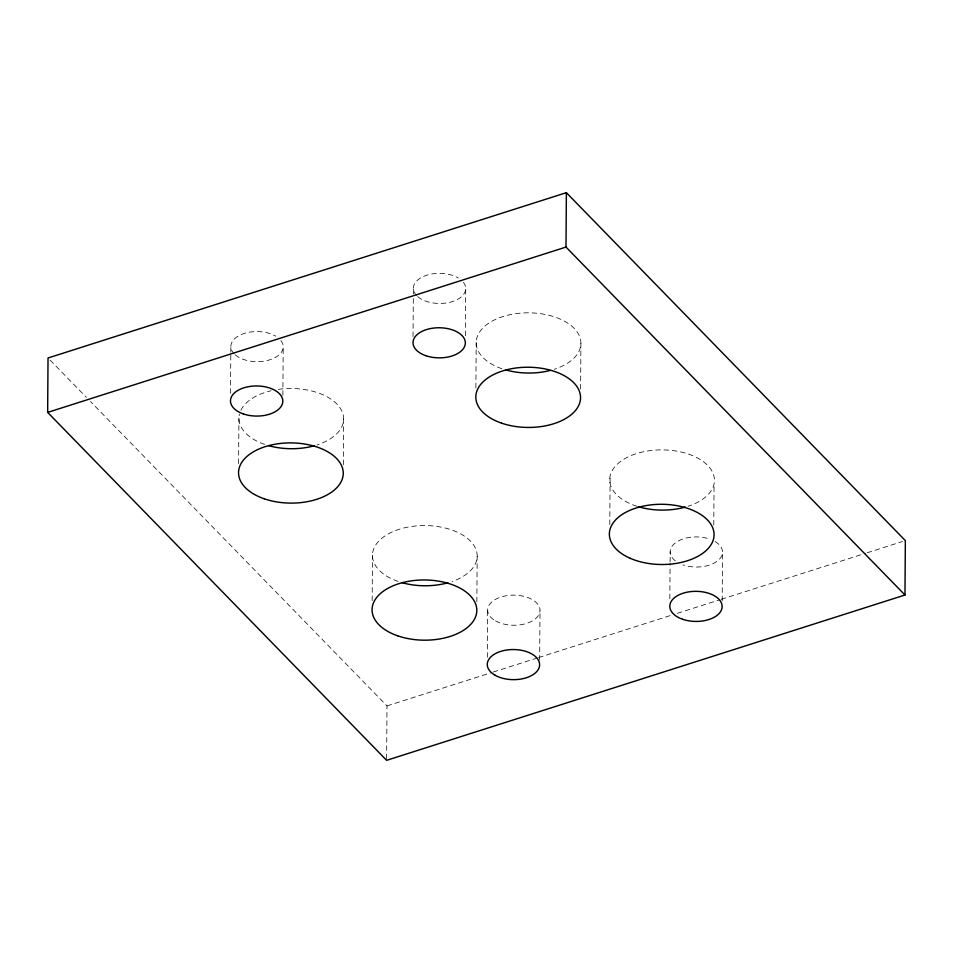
<?xml version="1.0" encoding="UTF-8"?>
<svg xmlns="http://www.w3.org/2000/svg" width="953" height="953" viewBox="0 0 953 953"><rect width="100%" height="100%" fill="white"/><g stroke="black" fill="none" stroke-linecap="round" stroke-linejoin="round"><path stroke-width="0.71" stroke-dasharray="4.76 3.57" d="M230.531 393.375L230.805 353.682M230.817 352.205L230.852 346.332M238.607 463.611L238.929 418.033M282.874 395.424L283.208 346.904M343.33 464.766L343.64 419.177M372.146 600.676L372.468 555.087M386.632 758.862L387.001 705.923L90.535 401.618M413.03 336.635L413.328 295.466M413.328 294L413.376 288.116M465.398 335.742L465.731 288.688M475.881 387.931L476.202 342.353M476.857 601.819L477.179 556.242M487.317 657.308L487.65 610.265M539.66 660.119L540.006 610.123M580.603 389.086L580.913 343.509M609.777 524.615L610.123 476.095M669.84 598.746L670.09 563.461M670.102 561.984L670.173 551.692M713.773 525.055L714.071 483.886M722.183 600.795L722.529 552.275M387.001 705.923L491.808 672.496M493.213 672.044L537.123 658.046M538.54 657.594L671.662 615.126M677.333 613.327L719.825 599.771M721.23 599.318L865.693 553.252M867.111 552.8L902.515 541.507M50.104 360.127L86.389 397.365M463.396 282.302A26.184 15.057 0.4 0 1 452.139 301.66A26.184 15.057 0.4 0 1 417.617 296.526M416.735 295.68A26.184 15.057 0.4 0 1 423.847 276.287A26.184 15.057 0.4 0 1 458.262 277.966M715.06 541.542A26.184 15.057 0.4 0 1 716.942 561.377A26.184 15.057 0.4 0 1 683.003 564.879M675.403 560.912A26.184 15.057 0.4 0 1 676.856 541.84A26.184 15.057 0.4 0 1 709.687 539.088M280.873 340.507A26.184 15.057 0.4 0 1 269.628 359.877A26.184 15.057 0.4 0 1 235.105 354.73M234.224 353.885A26.184 15.057 0.4 0 1 241.323 334.503A26.184 15.057 0.4 0 1 275.751 336.171M278.288 389.384A52.355 30.103 0.4 0 1 339.876 407.622A52.355 30.103 0.4 0 1 316.968 444.968M264.612 444.384A52.355 30.103 0.4 0 1 239.453 414.102M240.859 410.255A52.355 30.103 0.4 0 1 271.069 390.742M501.886 368.716A52.355 30.103 0.4 0 1 488.818 323.138A52.355 30.103 0.4 0 1 569.036 324.02A52.355 30.103 0.4 0 1 554.241 369.287M398.14 581.449A52.355 30.103 0.4 0 1 384.714 536.122A52.355 30.103 0.4 0 1 464.564 536.253A52.355 30.103 0.4 0 1 451.972 581.544M637.009 506.305A52.355 30.103 0.4 0 1 621.511 460.775A52.355 30.103 0.4 0 1 702.051 460.728A52.355 30.103 0.4 0 1 688.03 506.269M495.548 620.891A26.184 15.057 0.4 0 0 539.195 614.03A26.184 15.057 0.4 0 0 506.734 595.673A26.184 15.057 0.4 0 0 495.548 620.891"/><path stroke-width="1.43" d="M47.65 412.399L48.031 357.994L566.38 192.673L905.35 540.601L904.969 595.006L386.62 760.327L47.65 412.399L565.999 247.077L904.969 595.006M565.999 247.077L566.38 192.673M314.287 445.766A52.355 30.103 0.4 0 1 268.627 445.647M550.179 370.455A52.355 30.103 0.4 0 1 505.9 369.967M447.815 582.819A52.355 30.103 0.4 0 1 402.166 582.7M685.326 507.079A52.355 30.103 0.4 0 1 638.355 506.722M425.836 355.695A26.184 15.057 0.4 0 0 465.35 343.092A26.184 15.057 0.4 0 0 426.336 329.631A26.184 15.057 0.4 0 0 425.836 355.695M243.313 413.912A26.184 15.057 0.4 0 0 282.827 401.308A26.184 15.057 0.4 0 0 243.813 387.835A26.184 15.057 0.4 0 0 243.313 413.912M682.634 619.271A26.184 15.057 0.4 0 0 722.148 606.668A26.184 15.057 0.4 0 0 683.122 593.207A26.184 15.057 0.4 0 0 682.634 619.271M495.167 675.296A26.184 15.057 0.4 0 0 538.814 668.434A26.184 15.057 0.4 0 0 506.353 650.077A26.184 15.057 0.4 0 0 495.167 675.296M264.231 498.788A52.355 30.103 0.4 0 0 343.259 473.581A52.355 30.103 0.4 0 0 265.232 446.647A52.355 30.103 0.4 0 0 264.231 498.788M501.504 423.12A52.355 30.103 0.4 0 0 580.532 397.913A52.355 30.103 0.4 0 0 502.505 370.979A52.355 30.103 0.4 0 0 501.504 423.12M630.231 558.303A52.355 30.103 0.4 0 0 713.69 538.29A52.355 30.103 0.4 0 0 641.226 506.591A52.355 30.103 0.4 0 0 630.231 558.303M397.758 635.854A52.355 30.103 0.4 0 0 476.798 610.647A52.355 30.103 0.4 0 0 398.759 583.712A52.355 30.103 0.4 0 0 397.758 635.854"/></g></svg>
